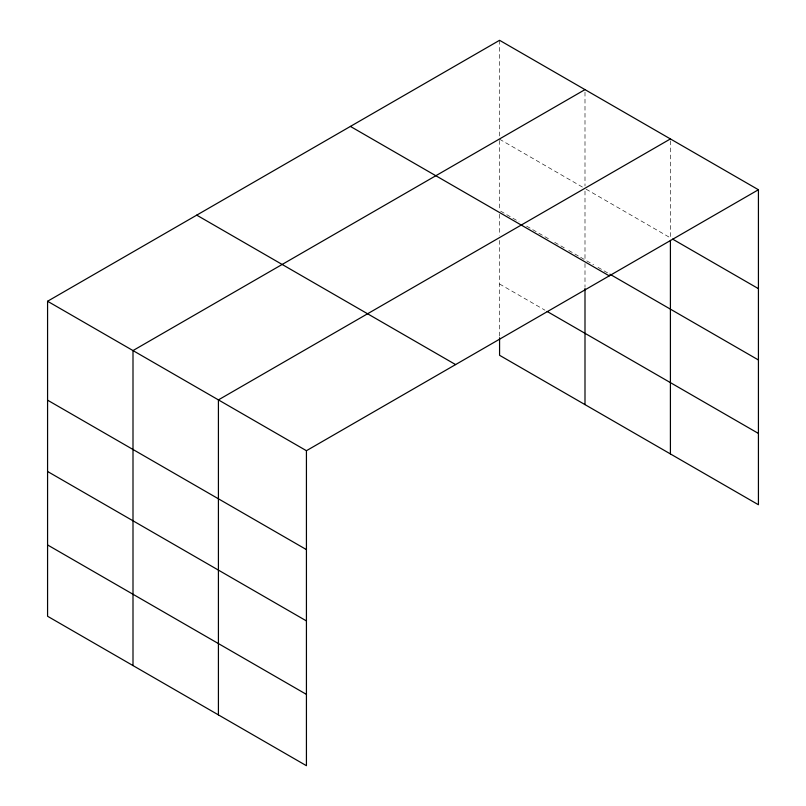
<?xml version="1.0" encoding="UTF-8"?>
<svg xmlns="http://www.w3.org/2000/svg" width="806" height="806" viewBox="0 0 806 806"><rect width="100%" height="100%" fill="white"/><g stroke="black" fill="none" stroke-linecap="round" stroke-linejoin="round"><path stroke-width="0.6" stroke-dasharray="4.03 3.02" d="M499.569 139.216L582.829 187.284M586.073 189.158L670.411 237.851L670.411 138.934M500.647 211.142L519.034 221.761M526.6 226.123L550.387 239.866M554.719 242.354L564.452 247.976M568.774 250.475L579.585 256.721M580.663 257.346L593.639 264.831M597.971 267.33L607.694 272.952M499.569 283.994L544.987 310.209M584.995 92.126L584.995 186.025M584.995 191.032L584.995 259.834M584.995 263.572L584.995 287.228M499.569 40.3L499.569 136.708M499.569 140.466L499.569 210.517M499.569 214.255L499.569 235.423M499.569 240.41L499.569 336.535"/><path stroke-width="1.21" d="M47.574 301.253L306.431 450.705L306.431 765.7L47.574 616.258L47.574 301.253L499.569 40.3L758.426 189.742L758.426 504.747L499.569 355.295L499.569 337.785M584.995 89.617L133 350.57L133 665.575M670.411 138.934L218.416 399.887L218.416 714.892M306.431 450.705L758.426 189.742M672.587 239.1L758.426 288.659M609.86 274.191L758.426 359.97M350.409 126.411L609.265 275.864M547.143 311.459L758.426 433.437M196.735 215.142L455.591 364.584M47.574 400.169L306.431 549.611M47.574 471.48L306.431 620.922M47.574 544.947L306.431 694.389M670.411 240.349L670.411 453.929M584.995 288.477L584.995 404.612"/></g></svg>
